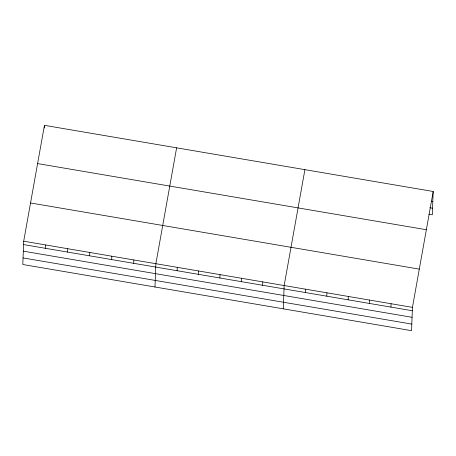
<?xml version="1.0" encoding="UTF-8"?>
<svg xmlns="http://www.w3.org/2000/svg" width="456" height="456" viewBox="0 0 456 456"><rect width="100%" height="100%" fill="white"/><g stroke="black" fill="none" stroke-linecap="round" stroke-linejoin="round"><path stroke-width="0.68" d="M23.695 241.213L22.8 264.508L411.557 330.663L412.452 307.367L433.2 191.491L44.443 125.337L23.695 241.213L412.452 307.367M44.335 128.033L44.443 125.337M45.594 248.332L45.725 244.963M67.625 252.082L67.756 248.714M89.655 255.827L89.786 252.459M111.686 259.578L111.811 256.209M133.716 263.329L133.842 259.96M154.977 287.001L155.872 263.705L176.62 147.829M177.127 270.716L177.253 267.347M198.508 274.352L198.639 270.984M219.889 277.995L220.02 274.62M241.27 281.631L241.401 278.263M262.65 285.268L262.781 281.899M283.267 308.832L284.162 285.536L304.91 169.66M305.417 292.547L305.548 289.178M326.798 296.183L326.929 292.815M348.179 299.826L348.31 296.451M369.559 303.462L369.691 300.094M390.946 307.099L391.071 303.73M433.2 191.491L432.305 214.787L428.857 214.2M431.439 201.204L432.818 201.438M429.797 207.742L432.556 208.21M37.591 163.579L426.354 229.733M30.541 202.977L419.303 269.131M23.564 244.581L412.327 310.741M23.313 251.159L412.07 317.313M23.051 257.931L411.814 324.091"/></g></svg>
